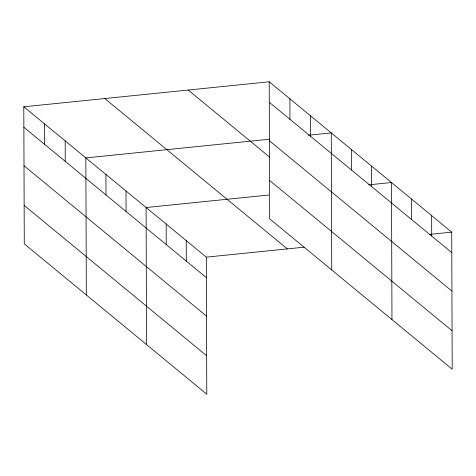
<?xml version="1.0" encoding="UTF-8"?>
<svg xmlns="http://www.w3.org/2000/svg" width="476" height="476" viewBox="0 0 476 476"><rect width="100%" height="100%" fill="white"/><g stroke="black" fill="none" stroke-linecap="round" stroke-linejoin="round"><path stroke-width="0.71" d="M23.8 106.791L206.31 257.147L206.786 394.211L24.276 243.855L23.8 106.791L269.214 81.789L451.724 232.145L452.2 369.209L269.69 218.853L269.214 81.789M269.422 139.212L85.853 157.913L86.334 294.977M308.442 135.232L331.266 132.905L331.742 269.969M268.785 195.029L146.084 207.53L146.56 344.594M368.668 184.849L391.492 182.528L391.974 319.586M206.31 257.147L304.128 247.181M429.632 234.394L451.724 232.145M269.285 102.292L451.795 252.649M269.416 140.753L451.926 291.11M188.222 90.041L269.779 157.229M269.553 180.386L452.063 330.743M104.785 98.544L287.296 248.9M23.871 127.294L206.382 277.651M24.008 165.761L206.519 316.118M24.145 205.394L206.655 355.75M431.643 215.604L431.714 236.108M411.567 199.063L411.639 219.567M371.417 165.987L371.488 186.491M351.342 149.446L351.413 169.95M310.578 115.87L310.649 136.374M289.896 98.829L289.967 119.333M186.235 240.612L186.306 261.116M166.16 224.071L166.231 244.575M126.003 190.995L126.081 211.499M105.928 174.454L105.999 194.958M65.17 140.872L65.242 161.376M44.482 123.831L44.554 144.335"/></g></svg>
